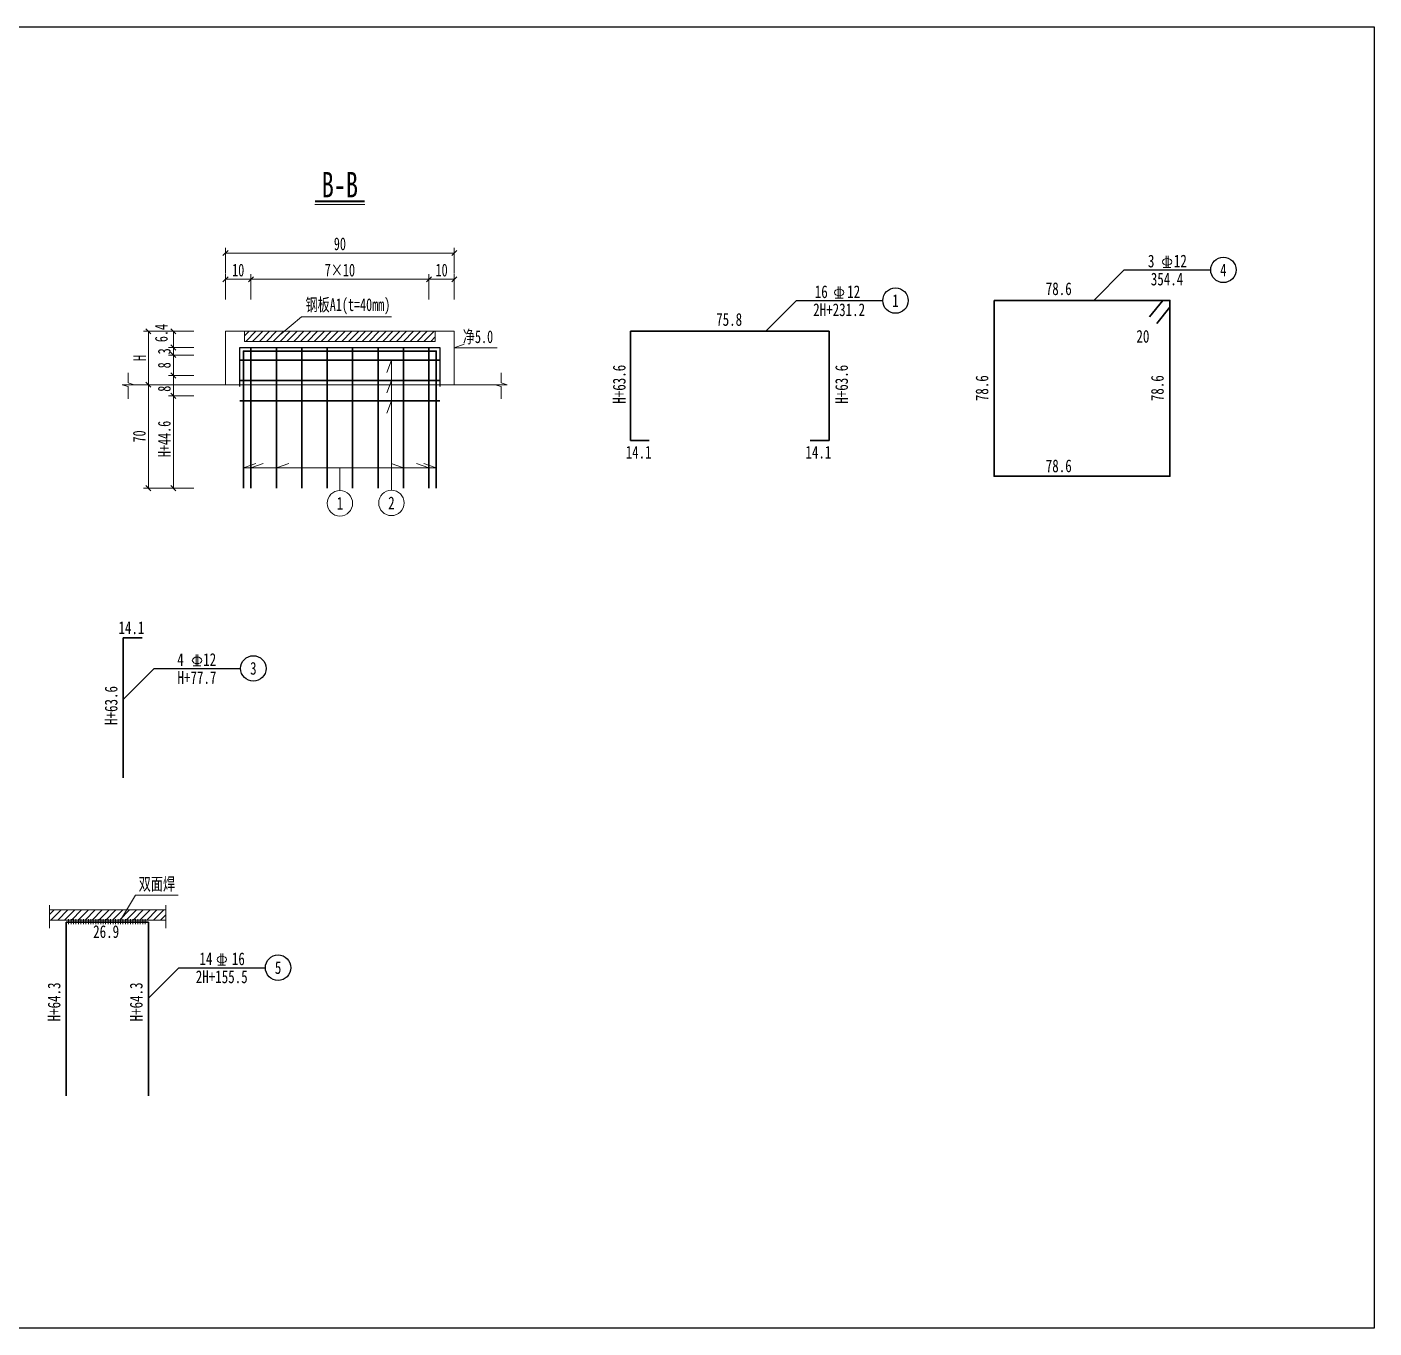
# Model space of a CAD drawing. Header units: millimetres. Extents: x 14102 to 16801, y 2911 to 4334.
# Drawn here: x 16271 to 16801, y 2976 to 3487 of the extents above; entities that cross this region are included whole.
import ezdxf
from ezdxf.enums import TextEntityAlignment as Align

# ---------------------------------------------------------------- set-up
doc = ezdxf.new("R2010")
doc.units = ezdxf.units.MM
doc.layers.get('0').update_dxf_attribs({"lineweight": 15})
doc.layers.get('Defpoints').update_dxf_attribs({"color": 8})
for name, color, linetype, lineweight in [('尺寸标注', 4, 'Continuous', 13), ('文本', 7, 'Continuous', 15), ('标注', 4, 'Continuous', 13), ('标注线及字体', 2, 'Continuous', 15), ('细实线', 4, 'Continuous', 15), ('钢筋', 1, 'Continuous', 30)]:
    doc.layers.add(name, color=color, linetype=linetype, lineweight=lineweight)
doc.styles.add('111', font='仿宋_GB2312.TTF', dxfattribs={"width": 0.7})
doc.styles.add('FS', font='仿宋_GB2312.TTF', dxfattribs={"width": 0.75})
doc.dimstyles.new('200', dxfattribs={"dimscale": 0, "dimtxt": 2.5, "dimasz": 1, "dimexe": 1, "dimexo": 1, "dimgap": 0.6, "dimtad": 1, "dimdec": 1, "dimdsep": 46, "dimtxsty": '111', "dimblk": 'OBLIQUE', "dimcen": 0, "dimclrd": 4, "dimclre": 4, "dimclrt": 4, "dimadec": 1, "dimazin": 2, "dimtfac": 1, "dimtdec": 0, "dimtix": 1, "dimtmove": 2, "dimatfit": 3, "dimfxl": 4, "dimfxlon": 1, "dimtolj": 1, "dimlwd": -1, "dimlwe": -1, "dimarcsym": 0})

# ---------------------------------------------------------------- blocks, each defined once
blk = doc.blocks.new('三级钢')
at = {"color": 7, "lineweight": 18}
for p, q in [((-0.2, -1.13), (-0.2, 1.22)), ((0.2, -1.13), (0.2, 1.22)), ((-0.8, -1.13), (0.78, -1.13))]:
    blk.add_line(p, q, dxfattribs=at)
blk.add_ellipse((0, 0), major_axis=(0.966, 0), ratio=0.701732, dxfattribs=at)
blk = doc.blocks.new('gjdy')
at = {"lineweight": 25}
for p, q in [((0, 0), (6, 6)), ((6, 6), (23, 6))]:
    blk.add_line(p, q, dxfattribs=at)
blk.add_circle((25.5, 6), 2.5, dxfattribs=at)
at = {"xscale": 0.9600000000209548, "yscale": 0.9600000000209548, "zscale": 0.9600000000209548}
blk.add_blockref('三级钢', (14.42, 7.59), dxfattribs=at)
blk = doc.blocks.new('_Oblique')
at = {"color": 0, "linetype": 'ByBlock', "lineweight": -2}
blk.add_line((-0.5, -0.5), (0.5, 0.5), dxfattribs=at)
blk = doc.blocks.new('*D124')
at = {"color": 4}
for p, q in [((16428.91, 3379.92), (16428.91, 3389.92)), ((16438.91, 3387.92), (16428.91, 3387.92)), ((16438.91, 3379.92), (16438.91, 3389.92))]:
    blk.add_line(p, q, dxfattribs=at)
at = {"layer": 'Defpoints', "color": 0}
for p in [(16428.91, 3387.92), (16438.91, 3367.45), (16428.91, 3361.76)]:
    blk.add_point(p, dxfattribs=at)
at = {"color": 4, "xscale": 2, "yscale": 2, "zscale": 2, "rotation": 180}
blk.add_blockref('_Oblique', (16428.91, 3387.92), dxfattribs=at)
at = {"color": 4, "xscale": 2, "yscale": 2, "zscale": 2}
blk.add_blockref('_Oblique', (16438.91, 3387.92), dxfattribs=at)
at = {"color": 4, "insert": (16433.91, 3391.5), "char_height": 5, "attachment_point": 5, "style": '111'}
blk.add_mtext('\\A1;10', dxfattribs=at)
blk = doc.blocks.new('*D125')
at = {"color": 4}
for p, q in [((16348.91, 3390.23), (16348.91, 3400.23)), ((16348.91, 3398.23), (16438.91, 3398.23)), ((16438.91, 3390.23), (16438.91, 3400.23))]:
    blk.add_line(p, q, dxfattribs=at)
at = {"layer": 'Defpoints', "color": 0}
for p in [(16438.91, 3398.23), (16348.91, 3367.45), (16438.91, 3367.45)]:
    blk.add_point(p, dxfattribs=at)
at = {"color": 4, "xscale": 2, "yscale": 2, "zscale": 2, "rotation": 180}
blk.add_blockref('_Oblique', (16348.91, 3398.23), dxfattribs=at)
at = {"color": 4, "xscale": 2, "yscale": 2, "zscale": 2}
blk.add_blockref('_Oblique', (16438.91, 3398.23), dxfattribs=at)
at = {"color": 4, "insert": (16393.91, 3401.81), "char_height": 5, "attachment_point": 5, "style": '111'}
blk.add_mtext('\\A1;90', dxfattribs=at)
blk = doc.blocks.new('*D126')
at = {"color": 4}
for p, q in [((16348.91, 3379.92), (16348.91, 3389.92)), ((16348.91, 3387.92), (16358.91, 3387.92)), ((16358.91, 3379.92), (16358.91, 3389.92))]:
    blk.add_line(p, q, dxfattribs=at)
at = {"layer": 'Defpoints', "color": 0}
for p in [(16358.91, 3387.92), (16348.91, 3367.45), (16358.91, 3361.32)]:
    blk.add_point(p, dxfattribs=at)
at = {"color": 4, "xscale": 2, "yscale": 2, "zscale": 2, "rotation": 180}
blk.add_blockref('_Oblique', (16348.91, 3387.92), dxfattribs=at)
at = {"color": 4, "xscale": 2, "yscale": 2, "zscale": 2}
blk.add_blockref('_Oblique', (16358.91, 3387.92), dxfattribs=at)
at = {"color": 4, "insert": (16353.91, 3391.5), "char_height": 5, "attachment_point": 5, "style": '111'}
blk.add_mtext('\\A1;10', dxfattribs=at)
blk = doc.blocks.new('*D127')
at = {"color": 4}
for p, q in [((16358.91, 3379.92), (16358.91, 3389.92)), ((16358.91, 3387.92), (16428.91, 3387.92)), ((16428.91, 3379.92), (16428.91, 3389.92))]:
    blk.add_line(p, q, dxfattribs=at)
at = {"layer": 'Defpoints', "color": 0}
for p in [(16428.91, 3387.92), (16358.91, 3361.76), (16428.91, 3361.76)]:
    blk.add_point(p, dxfattribs=at)
at = {"color": 4, "xscale": 2, "yscale": 2, "zscale": 2, "rotation": 180}
blk.add_blockref('_Oblique', (16358.91, 3387.92), dxfattribs=at)
at = {"color": 4, "xscale": 2, "yscale": 2, "zscale": 2}
blk.add_blockref('_Oblique', (16428.91, 3387.92), dxfattribs=at)
at = {"color": 4, "insert": (16393.91, 3391.5), "char_height": 5, "attachment_point": 5, "style": '111'}
blk.add_mtext('\\A1;7×10', dxfattribs=at)
blk = doc.blocks.new('*D128')
at = {"color": 4}
for p, q in [((16336.44, 3367.45), (16326.44, 3367.45)), ((16328.44, 3361.08), (16328.44, 3367.45)), ((16336.44, 3361.08), (16326.44, 3361.08))]:
    blk.add_line(p, q, dxfattribs=at)
at = {"layer": 'Defpoints', "color": 0}
for p in [(16328.44, 3367.45), (16348.91, 3367.45), (16354.6, 3361.08)]:
    blk.add_point(p, dxfattribs=at)
at = {"color": 4, "xscale": 2, "yscale": 2, "zscale": 2}
for p, rotation in [((16328.44, 3367.45), 90), ((16328.44, 3361.08), 270)]:
    blk.add_blockref('_Oblique', p, dxfattribs=dict(at, rotation=rotation))
at = {"color": 4, "insert": (16323.7, 3366.75), "char_height": 5, "attachment_point": 5, "rotation": 90, "style": '111'}
blk.add_mtext('\\A1;6.4', dxfattribs=at)
blk = doc.blocks.new('*D129')
at = {"color": 4}
for p, q in [((16336.44, 3361.08), (16326.44, 3361.08)), ((16328.44, 3361.08), (16328.44, 3363.08)), ((16328.44, 3358.08), (16328.44, 3361.08)), ((16336.44, 3358.08), (16326.44, 3358.08)), ((16328.44, 3358.08), (16328.44, 3356.08))]:
    blk.add_line(p, q, dxfattribs=at)
at = {"layer": 'Defpoints', "color": 0}
for p in [(16328.44, 3361.08), (16354.6, 3361.08), (16354.6, 3358.08)]:
    blk.add_point(p, dxfattribs=at)
at = {"color": 4, "xscale": 2, "yscale": 2, "zscale": 2}
for p, rotation in [((16328.44, 3361.08), 270), ((16328.44, 3358.08), 90)]:
    blk.add_blockref('_Oblique', p, dxfattribs=dict(at, rotation=rotation))
at = {"color": 4, "insert": (16324.86, 3359.58), "char_height": 5, "attachment_point": 5, "rotation": 90, "style": '111'}
blk.add_mtext('\\A1;3', dxfattribs=at)
blk = doc.blocks.new('*D130')
at = {"color": 4}
for p, q in [((16326.6, 3367.45), (16316.6, 3367.45)), ((16318.6, 3346.45), (16318.6, 3367.45)), ((16326.6, 3346.45), (16316.6, 3346.45))]:
    blk.add_line(p, q, dxfattribs=at)
at = {"layer": 'Defpoints', "color": 0}
for p in [(16318.6, 3367.45), (16349.13, 3367.45), (16334.2, 3346.45)]:
    blk.add_point(p, dxfattribs=at)
at = {"color": 4, "xscale": 2, "yscale": 2, "zscale": 2}
for p, rotation in [((16318.6, 3367.45), 90), ((16318.6, 3346.45), 270)]:
    blk.add_blockref('_Oblique', p, dxfattribs=dict(at, rotation=rotation))
at = {"color": 4, "insert": (16315.14, 3356.95), "char_height": 5, "attachment_point": 5, "rotation": 90, "style": '111'}
blk.add_mtext('\\A1;H', dxfattribs=at)
blk = doc.blocks.new('*D131')
at = {"color": 4}
for p, q in [((16326.6, 3346.45), (16316.6, 3346.45)), ((16318.6, 3346.45), (16318.6, 3305.77)), ((16326.6, 3305.77), (16316.6, 3305.77))]:
    blk.add_line(p, q, dxfattribs=at)
at = {"layer": 'Defpoints', "color": 0}
for p in [(16357.53, 3346.45), (16318.6, 3305.77), (16355.99, 3305.77)]:
    blk.add_point(p, dxfattribs=at)
at = {"color": 4, "xscale": 2, "yscale": 2, "zscale": 2}
for p, rotation in [((16318.6, 3346.45), 90), ((16318.6, 3305.77), 270)]:
    blk.add_blockref('_Oblique', p, dxfattribs=dict(at, rotation=rotation))
at = {"color": 4, "insert": (16315.02, 3326.11), "char_height": 5, "attachment_point": 5, "rotation": 90, "style": '111'}
blk.add_mtext('\\A1;70', dxfattribs=at)
blk = doc.blocks.new('*D132')
at = {"color": 4}
for p, q in [((16336.44, 3358.08), (16326.44, 3358.08)), ((16328.44, 3358.08), (16328.44, 3350.08)), ((16336.44, 3350.08), (16326.44, 3350.08))]:
    blk.add_line(p, q, dxfattribs=at)
at = {"layer": 'Defpoints', "color": 0}
for p in [(16354.6, 3358.08), (16328.44, 3350.08), (16354.6, 3350.08)]:
    blk.add_point(p, dxfattribs=at)
at = {"color": 4, "xscale": 2, "yscale": 2, "zscale": 2}
for p, rotation in [((16328.44, 3358.08), 90), ((16328.44, 3350.08), 270)]:
    blk.add_blockref('_Oblique', p, dxfattribs=dict(at, rotation=rotation))
at = {"color": 4, "insert": (16324.86, 3354.08), "char_height": 5, "attachment_point": 5, "rotation": 90, "style": '111'}
blk.add_mtext('\\A1;8', dxfattribs=at)
blk = doc.blocks.new('*D133')
at = {"color": 4}
for p, q in [((16336.44, 3350.08), (16326.44, 3350.08)), ((16328.44, 3350.08), (16328.44, 3342.08)), ((16336.44, 3342.08), (16326.44, 3342.08))]:
    blk.add_line(p, q, dxfattribs=at)
at = {"layer": 'Defpoints', "color": 0}
for p in [(16354.6, 3350.08), (16328.44, 3342.08), (16354.6, 3342.08)]:
    blk.add_point(p, dxfattribs=at)
at = {"color": 4, "xscale": 2, "yscale": 2, "zscale": 2}
for p, rotation in [((16328.44, 3350.08), 90), ((16328.44, 3342.08), 270)]:
    blk.add_blockref('_Oblique', p, dxfattribs=dict(at, rotation=rotation))
at = {"color": 4, "insert": (16324.86, 3344.86), "char_height": 5, "attachment_point": 5, "rotation": 90, "style": '111'}
blk.add_mtext('\\A1;8', dxfattribs=at)
blk = doc.blocks.new('*D134')
at = {"color": 4}
for p, q in [((16336.44, 3342.08), (16326.44, 3342.08)), ((16328.44, 3342.08), (16328.44, 3305.77)), ((16336.44, 3305.77), (16326.44, 3305.77))]:
    blk.add_line(p, q, dxfattribs=at)
at = {"layer": 'Defpoints', "color": 0}
for p in [(16354.6, 3342.08), (16328.44, 3305.77), (16355.99, 3305.77)]:
    blk.add_point(p, dxfattribs=at)
at = {"color": 4, "xscale": 2, "yscale": 2, "zscale": 2}
for p, rotation in [((16328.44, 3342.08), 90), ((16328.44, 3305.77), 270)]:
    blk.add_blockref('_Oblique', p, dxfattribs=dict(at, rotation=rotation))
at = {"color": 4, "insert": (16324.86, 3323.92), "char_height": 5, "attachment_point": 5, "rotation": 90, "style": '111'}
blk.add_mtext('\\A1;^IH+44.6', dxfattribs=at)

msp = doc.modelspace()

# ---------------------------------------------------------------- hatches: boundary and pattern name
h = msp.add_hatch()
h.set_pattern_fill('ANSI31', color=256, scale=0.6)
h.set_pattern_definition([(45, (179.5726, -181.3482), (-1.34703842, 1.34703842), [])])
h.paths.add_polyline_path([(16356.41, 3363.45), (16431.41, 3363.45), (16431.41, 3367.45), (16356.41, 3367.45)])
h = msp.add_hatch()
h.set_pattern_fill('ANSI31', color=256, scale=0.6)
h.set_pattern_definition([(45, (102.9174, -408.8916), (-1.34703842, 1.34703842), [])])
h.paths.add_polyline_path([(16325.42, 3135.91), (16325.42, 3139.91), (16279.75, 3139.91), (16279.75, 3135.91)])

# ---------------------------------------------------------------- linework, layer by layer
at = {"color": 4}
msp.add_line((16384.1, 3417.34), (16403.71, 3417.34), dxfattribs=at)
for p, q in [((16287.19, 3136.24), (16287.19, 3134.33)), ((16288.16, 3136.24), (16288.16, 3134.33)), ((16289.13, 3136.24), (16289.13, 3134.33)), ((16290.11, 3136.24), (16290.11, 3134.33)), ((16291.08, 3136.24), (16291.08, 3134.33)), ((16292.05, 3136.24), (16292.05, 3134.33)), ((16293.02, 3136.24), (16293.02, 3134.33)), ((16294, 3136.24), (16294, 3134.33)), ((16294.97, 3136.24), (16294.97, 3134.33)), ((16295.94, 3136.24), (16295.94, 3134.33)), ((16296.92, 3136.24), (16296.92, 3134.33)), ((16297.89, 3136.24), (16297.89, 3134.33)), ((16298.86, 3136.24), (16298.86, 3134.33)), ((16299.84, 3136.24), (16299.84, 3134.33)), ((16300.81, 3136.24), (16300.81, 3134.33)), ((16301.78, 3136.24), (16301.78, 3134.33)), ((16302.76, 3136.24), (16302.76, 3134.33)), ((16303.73, 3136.24), (16303.73, 3134.33)), ((16304.7, 3136.24), (16304.7, 3134.33)), ((16305.67, 3136.24), (16305.67, 3134.33)), ((16306.65, 3136.24), (16306.65, 3134.33)), ((16307.62, 3136.24), (16307.62, 3134.33)), ((16308.59, 3136.24), (16308.59, 3134.33)), ((16309.57, 3136.24), (16309.57, 3134.33)), ((16310.54, 3136.24), (16310.54, 3134.33)), ((16311.51, 3136.24), (16311.51, 3134.33)), ((16312.49, 3136.24), (16312.49, 3134.33)), ((16313.46, 3136.24), (16313.46, 3134.33)), ((16314.43, 3136.24), (16314.43, 3134.33)), ((16315.41, 3136.24), (16315.41, 3134.33)), ((16316.38, 3136.24), (16316.38, 3134.33)), ((16317.35, 3136.24), (16317.35, 3134.33))]:
    msp.add_line(p, q)
at = {"color": 6, "const_width": 0.72}
msp.add_lwpolyline([(16384.1, 3418.54), (16403.71, 3418.54)], dxfattribs=at)
at = {"color": 4}
for points in [[(16310.64, 3340.88), (16310.64, 3345.73), (16308.24, 3346.45), (16313.04, 3346.45), (16310.64, 3347.17), (16310.64, 3348.13), (16310.64, 3351.08)], [(16457.34, 3340.88), (16457.34, 3345.73), (16454.94, 3346.45), (16459.74, 3346.45), (16457.34, 3347.17), (16457.34, 3348.13), (16457.34, 3351.08)]]:
    msp.add_lwpolyline(points, dxfattribs=at)
at = {"layer": 'Defpoints'}
msp.add_lwpolyline([(16030.66, 3487.12), (16800.66, 3487.12), (16800.66, 2975.52), (16030.66, 2975.52)], close=True, dxfattribs=at)
msp.add_lwpolyline([(16354.6, 3345.77), (16354.6, 3361.08), (16433.21, 3361.08), (16433.21, 3345.77)], dxfattribs=at)
at = {"layer": '尺寸标注'}
for centre in [(16393.91, 3299.82), (16414.17, 3299.96)]:
    msp.add_circle(centre, 5, dxfattribs=at)
at = {"layer": '标注'}
for p, q in [((16378.8, 3373.11), (16370.74, 3366.37)), ((16378.8, 3373.11), (16414.26, 3373.11)), ((16442.8, 3362.36), (16438.91, 3360.92)), ((16438.91, 3360.92), (16455.71, 3360.92)), ((16412.37, 3351.22), (16414.17, 3356.08)), ((16414.17, 3304.96), (16414.17, 3356.08)), ((16412.37, 3343.22), (16414.17, 3348.08)), ((16412.37, 3335.22), (16414.17, 3340.08)), ((16360.85, 3315.5), (16355.99, 3313.7)), ((16431.82, 3313.7), (16355.99, 3313.7)), ((16363.77, 3315.5), (16358.91, 3313.7)), ((16373.77, 3315.5), (16368.91, 3313.7)), ((16393.91, 3313.7), (16393.91, 3304.82)), ((16414.05, 3315.5), (16418.91, 3313.7)), ((16424.05, 3315.5), (16428.91, 3313.7)), ((16426.96, 3315.5), (16431.82, 3313.7)), ((16313.46, 3145.68), (16307.62, 3135.91)), ((16313.46, 3145.68), (16330.25, 3145.68))]:
    msp.add_line(p, q, dxfattribs=at)
at = {"layer": '细实线'}
for p, q in [((16356.41, 3363.45), (16356.41, 3367.45)), ((16431.41, 3367.45), (16431.41, 3363.45)), ((16431.41, 3363.45), (16356.41, 3363.45)), ((16311.01, 3346.45), (16459.74, 3346.45)), ((16279.75, 3141.76), (16279.75, 3132.8)), ((16279.75, 3139.91), (16325.42, 3139.91)), ((16325.42, 3141.76), (16325.42, 3132.8)), ((16325.42, 3135.91), (16279.75, 3135.91))]:
    msp.add_line(p, q, dxfattribs=at)
msp.add_lwpolyline([(16348.91, 3346.45), (16348.91, 3367.45), (16438.91, 3367.45), (16438.91, 3346.45)], dxfattribs=at)
at = {"layer": '钢筋'}
for p, q in [((16717.55, 3379.58), (16712.36, 3373.19)), ((16720.36, 3376.93), (16715.17, 3370.54)), ((16508.21, 3367.52), (16586.28, 3367.52)), ((16508.21, 3367.52), (16508.21, 3324.45)), ((16586.28, 3367.52), (16586.28, 3324.45)), ((16358.91, 3361.08), (16358.91, 3305.77)), ((16368.91, 3361.08), (16368.91, 3305.77)), ((16378.91, 3361.08), (16378.91, 3305.77)), ((16388.91, 3361.08), (16388.91, 3305.77)), ((16398.91, 3361.08), (16398.91, 3305.77)), ((16408.91, 3361.08), (16408.91, 3305.77)), ((16418.91, 3361.08), (16418.91, 3305.77)), ((16428.91, 3361.08), (16428.91, 3305.77)), ((16354.6, 3356.08), (16433.21, 3356.08)), ((16354.6, 3348.08), (16433.21, 3348.08)), ((16354.6, 3340.08), (16433.21, 3340.08)), ((16508.21, 3324.45), (16515.57, 3324.45)), ((16586.28, 3324.45), (16578.92, 3324.45)), ((16308.73, 3246.89), (16308.73, 3191.9)), ((16308.73, 3246.89), (16316.09, 3246.89))]:
    msp.add_line(p, q, dxfattribs=at)
msp.add_lwpolyline([(16651.24, 3379.58), (16651.24, 3310.46), (16720.36, 3310.46), (16720.36, 3379.58)], close=True, dxfattribs=at)
msp.add_lwpolyline([(16355.99, 3305.77), (16355.99, 3359.69), (16431.82, 3359.69), (16431.82, 3305.77)], dxfattribs=at)
at = {"layer": '钢筋', "color": 5}
msp.add_lwpolyline([(16318.62, 3066.86), (16318.62, 3135.07), (16286.3, 3135.07), (16286.3, 3066.86)], dxfattribs=at)

# ---------------------------------------------------------------- block references
at = {"lineweight": 25, "xscale": 1.99936, "yscale": 1.99936, "zscale": 1.99936}
for p in [(16690.41, 3379.58), (16561.46, 3367.52), (16308.88, 3222.89), (16318.62, 3105.22)]:
    msp.add_blockref('gjdy', p, dxfattribs=at)

# ---------------------------------------------------------------- texts
at = {"lineweight": 25, "style": 'FS', "width": 0.75}
for s, p in [('3   12', (16711.72, 3392.58)), ('16   12', (16580.68, 3380.52)), ('4   12', (16329.93, 3235.89)), ('14   16', (16338.66, 3118.22))]:
    msp.add_text(s, height=5, dxfattribs=at).set_placement(p)
for s, p in [('4', (16741.39, 3391.58)), ('78.6', (16676.64, 3384.16)), ('354.4', (16719.23, 3387.96)), ('1', (16612.44, 3379.52)), ('2H+231.2', (16590.27, 3375.9)), ('75.8', (16547.01, 3372.07)), ('20', (16709.74, 3365.43)), ('14.1', (16511.41, 3319.88)), ('14.1', (16582.12, 3319.88)), ('78.6', (16676.64, 3314.5)), ('14.1', (16311.92, 3250.86)), ('3', (16359.86, 3234.89)), ('H+77.7', (16337.69, 3231.27)), ('26.9', (16301.97, 3131.37)), ('2H+155.5', (16347.43, 3113.6)), ('5', (16369.6, 3117.22))]:
    msp.add_text(s, height=5, dxfattribs=at).set_placement(p, align=Align.MIDDLE)
at = {"color": 4, "style": '111', "width": 0.7}
for s, p in [('钢板A1(t=40mm)', (16397.06, 3377.62)), ('净5.0', (16448.22, 3365.43)), ('双面焊', (16321.94, 3150.19))]:
    msp.add_text(s, height=5, dxfattribs=at).set_placement(p, align=Align.MIDDLE)
at = {"lineweight": 25, "style": 'FS', "width": 0.75}
for s, p in [('H+63.6', (16503.79, 3346.62)), ('H+63.6', (16591.26, 3346.62)), ('78.6', (16646.47, 3345.07)), ('78.6', (16715.45, 3345.07)), ('H+63.6', (16303.94, 3220.31)), ('H+64.3', (16281.51, 3103.75)), ('H+64.3', (16313.83, 3103.75))]:
    msp.add_text(s, height=5, rotation=90, dxfattribs=at).set_placement(p, align=Align.MIDDLE)
at = {"layer": '文本', "color": 4, "style": 'FS', "width": 0.75}
for s, p in [('1', (16393.91, 3299.82)), ('2', (16414.17, 3299.96))]:
    msp.add_text(s, height=5, dxfattribs=at).set_placement(p, align=Align.MIDDLE_CENTER)
at = {"layer": '标注线及字体', "color": 0, "style": '111', "width": 0.7}
msp.add_text('B-B', height=10, dxfattribs=at).set_placement((16393.91, 3425.11), align=Align.MIDDLE)

# ---------------------------------------------------------------- dimensions: what is measured, and where the dimension line sits
for base, p2, picture, middle in [((16438.91, 3398.23), (16438.91, 3367.45), '*D125', (16393.91, 3401.81)), ((16358.91, 3387.92), (16358.91, 3361.32), '*D126', (16353.91, 3391.5))]:
    dim = msp.add_linear_dim(base=base, p1=(16348.91, 3367.45), p2=p2, dimstyle='200', override={"dimscale": 2, "dimblk": 'Oblique'})
    dim.commit()
    dim.dimension.update_dxf_attribs({"geometry": picture, "text_midpoint": middle})
dim = msp.add_linear_dim(base=(16428.91, 3387.92), p1=(16358.91, 3361.76), p2=(16428.91, 3361.76), text='7×10', dimstyle='200', override={"dimscale": 2, "dimblk": 'Oblique'})
dim.commit()
dim.dimension.update_dxf_attribs({"geometry": '*D127', "text_midpoint": (16393.91, 3391.5)})
for base, p1, p2, angle, picture, middle in [((16428.91, 3387.92), (16438.91, 3367.45), (16428.91, 3361.76), 180, '*D124', (16433.91, 3391.5)), ((16328.44, 3361.08), (16354.6, 3358.08), (16354.6, 3361.08), 90, '*D129', (16324.86, 3359.58)), ((16328.44, 3350.08), (16354.6, 3358.08), (16354.6, 3350.08), 90, '*D132', (16324.86, 3354.08))]:
    dim = msp.add_linear_dim(base=base, p1=p1, p2=p2, angle=angle, dimstyle='200', override={"dimscale": 2, "dimblk": 'Oblique'})
    dim.commit()
    dim.dimension.update_dxf_attribs({"geometry": picture, "text_midpoint": middle})
for base, p1, p2, picture, middle in [((16328.44, 3367.45), (16354.6, 3361.08), (16348.91, 3367.45), '*D128', (16323.7, 3366.75)), ((16328.44, 3342.08), (16354.6, 3350.08), (16354.6, 3342.08), '*D133', (16324.86, 3344.86))]:
    dim = msp.add_linear_dim(base=base, p1=p1, p2=p2, angle=90, dimstyle='200', override={"dimscale": 2, "dimblk": 'Oblique'})
    dim.commit()
    dim.dimension.update_dxf_attribs({"geometry": picture, "text_midpoint": middle, "dimtype": 160})
for base, p1, p2, text, override, picture, middle in [((16318.6, 3367.45), (16334.2, 3346.45), (16349.13, 3367.45), 'H', {"dimscale": 2, "dimblk": 'Oblique'}, '*D130', (16315.14, 3356.95)), ((16318.6, 3305.77), (16357.53, 3346.45), (16355.99, 3305.77), '70', {"dimscale": 2, "dimblk": 'Oblique'}, '*D131', (16315.02, 3326.11)), ((16328.44, 3305.77), (16354.6, 3342.08), (16355.99, 3305.77), '^IH+44.6', {"dimscale": 2, "dimtxsty": '111', "dimblk": 'Oblique'}, '*D134', (16324.86, 3323.92))]:
    dim = msp.add_linear_dim(base=base, p1=p1, p2=p2, angle=90, text=text, dimstyle='200', override=override)
    dim.commit()
    dim.dimension.update_dxf_attribs({"geometry": picture, "text_midpoint": middle})

doc.saveas('drawing.dxf')
